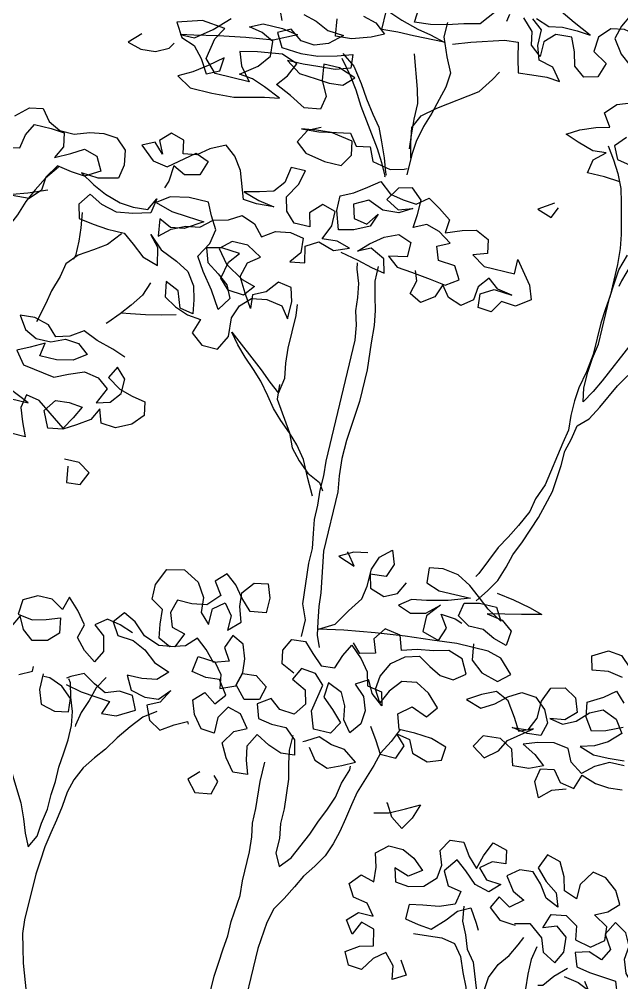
# Model space of a CAD drawing. Header units: inches. Extents: x 350994 to 353538, y 1581369 to 1583842.
# Drawn here: x 351790.863 to 351791.653, y 1583090.225 to 1583091.487 of the extents above; entities that cross this region are included whole.
import ezdxf

# ---------------------------------------------------------------- set-up
doc = ezdxf.new("R2010")
doc.units = ezdxf.units.IN
doc.header["$MEASUREMENT"] = 0
doc.linetypes.add('1', pattern=[0])
doc.layers.add('TREE', color=81, linetype='1')

# ---------------------------------------------------------------- blocks, each defined once
blk = doc.blocks.new('TREE_4')
at = {"color": 94}
for points in [[(32.4, 7437.5), (72.9, 7451.9), (148.1, 7474.9), (179.9, 7477.8), (188.6, 7440.2), (197.2, 7408.4), (229, 7411.3), (263.7, 7414.1), (295.5, 7411.2), (272.4, 7440.1), (237.7, 7448.8), (226.2, 7480.7), (226.2, 7518.2), (200.2, 7538.5)], [(113.5, 7535.7), (84.5, 7498.1), (46.9, 7489.5), (9.3, 7478), (-28.2, 7469.3), (-65.8, 7466.5), (-62.9, 7504)], [(-126.5, 7475.2), (-94.8, 7463.6), (-54.3, 7452), (-22.5, 7446.2), (12.2, 7437.5), (-60.1, 7434.7), (-97.7, 7434.7), (-135.3, 7431.8), (-135.2, 7475.2)], [(-184.4, 7452.1), (-152.6, 7443.4), (-126.6, 7423.1), (-155.5, 7408.7), (-198.9, 7394.3), (-236.5, 7391.4), (-242.2, 7431.9)], [(-320.3, 7423.3), (-288.5, 7414.6), (-256.7, 7400.1), (-219.1, 7397.2), (-248.1, 7371.2), (-279.9, 7359.7), (-311.7, 7362.6), (-340.6, 7382.9), (-369.5, 7368.4), (-352.2, 7336.6), (-305.9, 7333.7), (-265.5, 7336.5), (-222.1, 7348.1), (-187.4, 7359.6), (-184.5, 7327.8), (-219.2, 7316.3), (-259.7, 7313.4), (-294.4, 7310.5), (-332, 7310.6), (-297.3, 7287.4), (-256.8, 7284.5), (-225, 7281.6), (-193.2, 7284.4), (-170.1, 7307.5), (-210.5, 7322), (-248.1, 7322.1), (-242.4, 7284.5), (-225.1, 7249.8), (-230.9, 7218), (-268.5, 7212.2), (-306, 7232.5), (-343.6, 7249.9), (-323.3, 7275.9), (-308.9, 7307.7), (-346.4, 7322.2), (-404.3, 7313.5), (-444.7, 7304.9), (-433.2, 7273.1), (-407.2, 7241.3), (-488.2, 7241.3), (-517.1, 7270.3), (-508.3, 7319.4), (-491, 7348.3), (-545.9, 7354.1), (-603.7, 7336.8), (-583.5, 7305), (-551.7, 7293.4), (-528.6, 7267.4), (-508.4, 7235.6), (-479.5, 7250), (-476.6, 7281.8), (-508.4, 7255.8), (-540.2, 7232.7), (-572, 7215.4), (-537.4, 7195.1), (-485.3, 7195.1), (-433.3, 7197.9), (-363.9, 7215.2), (-329.2, 7220.9), (-369.6, 7238.3), (-401.4, 7249.9), (-433.2, 7252.8), (-395.6, 7281.7), (-372.5, 7310.6), (-375.3, 7345.3), (-404.2, 7359.8), (-436, 7365.6), (-407.1, 7380), (-360.8, 7380), (-323.2, 7374.2), (-375.3, 7348.2), (-438.9, 7339.6), (-502.5, 7328.1), (-557.5, 7316.6), (-589.3, 7310.8), (-554.6, 7310.8), (-517, 7339.7), (-482.3, 7374.3)], [(-375.2, 7417.6), (-366.6, 7397.3)], [(208.9, 7541.4), (240.7, 7529.8), (272.5, 7535.5), (307.2, 7535.5), (339, 7532.6), (295.7, 7552.9), (261, 7570.2)], [(420, 7599), (405.5, 7570.1), (396.8, 7538.3), (419.9, 7506.5), (445.9, 7486.2), (457.5, 7518), (457.6, 7555.6), (414.2, 7564.3), (382.4, 7558.6), (359.2, 7532.6), (356.3, 7497.9), (391, 7477.6), (379.4, 7442.9), (347.6, 7434.3), (321.6, 7454.5), (312.9, 7486.4), (298.5, 7518.2), (260.9, 7515.3), (237.8, 7492.2), (237.7, 7457.5), (211.7, 7477.8), (206, 7509.6), (180, 7535.6)], [(145.3, 7535.7), (142.4, 7518.3)], [(598.6, 6852.9), (555.1, 6757.5), (540.7, 6728.6), (523.3, 6699.7), (517.5, 6731.5), (517.6, 6769.1), (520.5, 6803.8), (526.3, 6838.5), (526.4, 6948.4), (529.3, 6986), (532.3, 7017.8), (543.9, 7055.3)], [(9.4, 7483.7), (9.3, 7449), (26.6, 7405.7), (43.9, 7370.9), (41, 7336.3), (32.3, 7304.5), (23.6, 7269.8), (12, 7235.1), (3.3, 7197.5), (0.4, 7165.7), (0.3, 7116.6)], [(486.2, 7217.3), (448.6, 7220.2), (408.1, 7220.3), (413.9, 7252.1), (440, 7275.2), (408.2, 7272.3), (370.6, 7283.9), (338.8, 7295.5), (367.7, 7312.8), (402.4, 7327.3), (434.2, 7335.9), (414, 7364.8), (437.2, 7390.8), (469, 7402.4)], [(477.6, 7321.4), (454.4, 7295.4), (468.9, 7266.5), (500.7, 7260.7)], [(0.4, 7157), (-8.3, 7191.7), (-14, 7226.4), (0.5, 7258.2), (32.3, 7284.2), (119.1, 7344.9), (142.3, 7379.5), (153.8, 7399.8)], [(-48.6, 7394.2), (-22.6, 7316.1), (-14, 7284.3), (-14, 7246.7), (-11.1, 7209.1), (-8.3, 7177.3)], [(651.1, 7393.5), (639.5, 7358.8), (636.6, 7324.1), (633.7, 7292.3), (622.1, 7260.5), (607.6, 7231.7), (593.1, 7197), (575.7, 7133.4), (569.9, 7101.6), (564.1, 7066.9), (555.4, 7032.2), (543.8, 6994.6), (540.9, 6980.2)], [(-210.5, 7356.7), (-178.7, 7333.6), (-152.7, 7298.8), (-132.5, 7267), (-109.4, 7235.2), (-89.2, 7209.2), (-74.8, 7177.3), (-60.3, 7142.6), (-48.8, 7110.8), (-45.9, 7105)], [(-210.5, 7345.2), (-181.6, 7310.4), (-161.4, 7281.5), (-141.2, 7246.8), (-80.6, 7160), (-63.3, 7131.1), (-48.8, 7102.1), (-48.8, 7099.3)], [(-676.1, 7290.7), (-702.1, 7264.7), (-670.3, 7256), (-635.6, 7258.8), (-606.7, 7273.2), (-598, 7287.7)], [(440, 7292.5), (460.2, 7263.6), (477.5, 7234.7), (491.9, 7202.8), (500.6, 7171), (509.2, 7136.3), (517.9, 7098.7), (523.6, 7066.9), (526.5, 7029.3), (526.4, 6954.2), (523.5, 6922.4), (520.6, 6887.7), (520.5, 6812.5), (514.7, 6769.1), (506, 6728.7), (503, 6696.9), (503, 6662.2), (505.9, 6627.5), (500.1, 6595.7), (482.6, 6491.6), (468.1, 6454), (462.3, 6422.2), (444.9, 6384.6), (427.6, 6352.9), (410.2, 6324), (381.2, 6254.6), (375.4, 6245.9)], [(-219.3, 7177.5), (-248.3, 7163), (-265.6, 7131.3), (-239.6, 7111), (-193.4, 7102.3), (-152.9, 7102.2), (-135.5, 7131.1), (-141.3, 7162.9), (-193.3, 7171.7), (-228, 7168.8), (-262.7, 7163.1), (-222.2, 7165.9), (-181.8, 7174.5), (-149.9, 7180.3), (-129.7, 7154.3), (-97.9, 7160), (-83.5, 7128.2), (-40.1, 7119.5), (-8.3, 7128.1), (-2.5, 7131)], [(350.2, 7133.6), (315.5, 7110.5), (350.2, 7098.9), (361.8, 7124.9)], [(-803.6, 6886), (-847, 6868.7), (-881.7, 6857.1)], [(-927.9, 6958.4), (-890.3, 6967), (-884.5, 6998.8), (-870, 7027.7), (-829.5, 7027.7), (-797.7, 7024.8), (-792, 6993), (-806.5, 6964.1), (-771.8, 6981.4), (-742.8, 6998.7), (-711, 6990), (-693.7, 6958.2), (-728.4, 6938), (-760.2, 6940.9), (-794.9, 6946.7), (-815.2, 6914.9), (-818.1, 6883.1), (-841.3, 6857.1), (-881.7, 6854.3)], [(-919.2, 7036.4), (-890.2, 7062.4), (-858.4, 7068.2), (-838.2, 7042.1), (-809.3, 7027.7), (-774.6, 7027.6), (-739.9, 7039.2), (-708.1, 7044.9), (-676.3, 7042), (-650.3, 7018.8), (-644.5, 6984.1), (-650.3, 6952.3), (-696.6, 6940.8), (-737.1, 6943.8), (-702.4, 6923.5), (-670.6, 6909), (-633.1, 6897.4), (-601.2, 6894.5), (-566.6, 6897.3), (-552.1, 6926.2), (-557.9, 6891.5), (-598.4, 6880), (-636, 6874.3), (-673.5, 6883), (-705.3, 6900.4), (-725.6, 6871.5), (-717, 6839.6), (-682.3, 6833.8), (-647.6, 6830.9), (-607.1, 6830.9), (-581.1, 6810.6), (-552.2, 6787.5), (-514.6, 6775.9), (-523.3, 6816.3), (-546.4, 6842.4), (-514.6, 6813.4), (-474.1, 6796.1), (-442.3, 6778.7), (-422.1, 6749.7), (-413.5, 6717.9), (-407.7, 6686.1), (-439.5, 6691.9), (-453.9, 6729.5), (-485.7, 6744), (-480, 6709.3), (-451.1, 6691.9), (-419.3, 6680.4), (-387.5, 6677.4), (-399.1, 6642.7), (-370.2, 6619.6), (-332.6, 6619.6), (-315.2, 6654.2), (-318.1, 6697.6), (-306.5, 6729.4), (-283.3, 6752.5), (-248.6, 6758.3), (-211.1, 6752.4), (-190.8, 6726.4), (-190.8, 6766.9), (-199.4, 6798.7), (-231.2, 6804.5), (-254.4, 6775.6), (-283.3, 6761.2), (-280.5, 6729.4), (-300.7, 6761.2), (-320.9, 6795.9), (-312.2, 6830.6), (-286.1, 6850.8), (-320.8, 6871.1), (-358.4, 6871.1), (-384.4, 6848), (-358.5, 6816.2), (-315.1, 6790.1), (-283.3, 6781.4), (-303.6, 6755.4), (-341.2, 6758.3), (-364.3, 6781.5), (-355.6, 6822), (-335.3, 6848), (-378.7, 6850.9), (-413.4, 6842.3), (-401.8, 6810.4), (-372.9, 6790.2), (-346.9, 6769.9), (-332.5, 6741), (-352.8, 6709.2), (-378.8, 6749.7), (-407.6, 6787.3), (-427.8, 6819.1), (-407.6, 6853.8), (-401.8, 6888.5), (-419.1, 6917.4), (-433.5, 6946.4), (-479.8, 6946.4), (-523.1, 6937.8), (-552.1, 6917.6), (-511.6, 6906), (-474, 6903), (-433.5, 6900.1), (-474.1, 6874.1), (-505.9, 6868.4), (-534.8, 6882.8), (-529, 6842.4), (-503, 6865.5), (-471.2, 6879.9), (-439.3, 6885.7), (-413.3, 6908.8), (-378.6, 6917.4), (-349.7, 6934.7), (-317.9, 6923.1), (-294.8, 6897.1), (-265.8, 6917.3), (-231.1, 6923), (-199.3, 6917.2), (-196.5, 6882.5), (-216.7, 6856.5), (-182, 6862.3), (-190.7, 6899.9), (-161.8, 6917.2), (-124.2, 6905.6), (-89.5, 6920), (-121.3, 6928.7), (-156, 6925.9), (-141.5, 6960.6), (-141.4, 6995.2), (-173.2, 7004), (-199.3, 6978), (-190.6, 6946.1), (-228.2, 6946.2), (-251.3, 6969.3), (-260, 7001.1), (-239.7, 7035.8), (-231, 7070.5), (-265.7, 7070.5), (-271.5, 7033), (-291.8, 7007), (-323.6, 6998.3), (-358.3, 6989.7), (-320.7, 6978.1), (-283.1, 6972.2), (-323.6, 6969.4), (-355.4, 6972.3), (-378.5, 7035.9), (-398.7, 7064.9), (-424.7, 7085.1), (-459.4, 7067.8), (-485.5, 7047.6), (-517.3, 7041.9), (-523, 7073.7), (-554.8, 7082.4), (-578, 7059.3), (-563.5, 7030.3), (-586.6, 7053.5), (-615.6, 7039.1), (-580.9, 7010.1), (-546.2, 7004.3), (-488.3, 7050.5), (-456.6, 7038.9), (-468.1, 7004.2), (-502.9, 6995.6), (-531.8, 7010.1), (-534.7, 6972.5), (-540.5, 6955.1)], [(-106.8, 6905.6), (-63.5, 6896.9), (-28.8, 6888.2), (3, 6882.4), (-5.6, 6914.2), (-40.3, 6931.5), (-69.2, 6917.1), (-46.1, 6940.2), (-17.1, 6963.3), (14.7, 6977.8), (46.5, 6966.2), (46.4, 6931.5), (3.1, 6922.8), (29.1, 6902.6), (63.8, 6899.6), (110, 6893.8), (147.6, 6888), (176.5, 6908.2), (159.2, 6937.1), (118.7, 6940.1), (107.2, 6971.9), (136.1, 6986.3), (104.3, 7006.6), (72.5, 7015.3), (43.6, 7000.9), (46.5, 7032.7), (46.6, 7067.4), (20.6, 7090.5), (-11.3, 7081.9), (-31.5, 7050.1), (0.3, 7032.7), (32.1, 7044.2), (3.2, 7026.9), (-34.4, 7024.1), (-72, 7038.6), (-103.8, 7021.2), (-95.2, 6989.4), (-63.4, 6983.6), (-43.1, 7012.5), (-54.7, 6980.7), (-89.4, 6963.4), (-124.1, 6954.8), (-138.5, 6998.1), (-138.5, 7032.8), (-109.6, 7047.3), (-80.7, 7067.5), (-54.6, 7087.7), (-25.7, 7064.5), (6.1, 7058.7), (37.9, 7055.8), (63.9, 7076), (92.8, 7058.6), (121.7, 7038.4), (118.8, 7006.6), (156.4, 7021), (188.2, 7029.6), (220, 7015.2), (225.7, 6983.3), (193.9, 6971.8), (225.7, 6951.5), (298, 6951.5), (298, 6986.2), (338.5, 6934.1), (350, 6902.3), (318.2, 6879.2), (283.5, 6882.1), (266.1, 6853.2), (234.3, 6856.1), (231.4, 6887.9), (260.4, 6905.3), (303.7, 6902.3), (269, 6908.1), (243, 6928.4), (222.8, 6902.4), (219.9, 6870.6), (193.8, 6850.4), (162, 6862), (141.8, 6888), (130.2, 6856.2), (101.3, 6836), (72.4, 6850.5), (81.1, 6882.3), (72.4, 6905.4)], [(389.8, 6191), (410.1, 6219.9), (427.5, 6248.8), (439.1, 6283.5), (447.8, 6315.3), (462.3, 6349.9), (485.4, 6413.5), (494.1, 6445.3), (502.8, 6480), (508.7, 6543.6), (508.7, 6578.3), (517.4, 6610.1), (523.2, 6641.9), (546.4, 6665), (563.8, 6696.8), (592.7, 6754.6), (610.1, 6783.5)], [(-792, 6943.8), (-815.2, 6912), (-832.6, 6880.2), (-847.1, 6848.4), (-858.6, 6813.8), (-873.1, 6782), (-884.7, 6750.2), (-887.7, 6712.6), (-887.7, 6703.9)], [(13.8, 6015), (13.8, 6055.4), (-0.6, 6090.1), (-9.2, 6185.6), (-9.2, 6220.3), (-14.9, 6255), (-20.7, 6286.8), (-20.6, 6321.5), (-23.5, 6356.2), (-23.5, 6390.9), (-26.3, 6425.6), (-26, 6714.7), (-31.8, 6749.4), (-40.4, 6781.2), (-43.3, 6813), (-49.1, 6844.8), (-60.6, 6876.6), (-63.5, 6891.1)], [(-14.3, 6893.9), (-14.3, 6859.2), (-5.7, 6824.5), (2.9, 6792.7), (8.7, 6758), (11.5, 6717.5), (17.3, 6653.9), (17.2, 6578.8), (8.4, 6483.4), (8.4, 6440), (11.3, 6399.5), (17, 6361.9), (16.9, 6220.2), (34.1, 6124.8), (37, 6093), (42.7, 6058.3), (48.5, 6026.5), (60, 6000.5)], [(-714, 6854.1), (-708.3, 6819.4), (-705.4, 6787.6), (-705.5, 6752.9), (-708.4, 6744.2)], [(-612.9, 6828), (-638.9, 6796.2), (-667.9, 6776), (-699.7, 6755.8), (-722.8, 6729.8), (-728.6, 6698), (-740.2, 6660.4), (-746.1, 6628.6), (-757.7, 6582.4)], [(-38, 6338.8), (-58.2, 6376.4), (-78.4, 6416.9), (-101.5, 6445.9), (-124.6, 6469), (-150.6, 6492.2), (-173.7, 6515.3), (-193.9, 6541.4), (-217, 6570.3), (-240.1, 6593.4), (-266.1, 6616.6), (-289.2, 6639.8), (-309.4, 6665.8), (-222.8, 6596.3), (-196.8, 6573.2), (-170.8, 6552.9), (-164.9, 6590.5), (-170.7, 6625.2), (-173.6, 6659.9), (-173.5, 6738), (-176.3, 6764)], [(-520.4, 6732.5), (-532, 6700.7), (-552.3, 6671.8), (-572.6, 6645.8), (-595.7, 6619.8), (-598.6, 6616.9)], [(-538, 6550.4), (-569.7, 6561.9), (-610.2, 6573.5), (-644.9, 6588), (-673.8, 6567.8), (-705.6, 6559.2), (-728.8, 6582.3), (-763.4, 6591), (-798.1, 6588.2), (-777.9, 6559.2), (-749, 6544.8), (-714.3, 6544.7), (-682.5, 6559.2), (-650.7, 6556.2), (-624.7, 6536), (-653.6, 6515.8), (-691.2, 6507.1), (-731.7, 6507.2), (-725.9, 6539), (-757.7, 6521.6), (-786.6, 6507.2), (-763.5, 6478.3), (-688.4, 6466.6), (-656.6, 6481.1), (-621.9, 6495.5), (-587.2, 6489.7), (-561.2, 6469.4), (-578.5, 6431.8), (-546.7, 6440.5), (-526.5, 6466.5), (-526.4, 6501.2), (-549.5, 6524.3), (-564, 6495.4), (-532.2, 6475.2), (-500.4, 6466.5), (-468.6, 6460.7), (-462.9, 6428.8), (-486, 6402.8), (-520.8, 6385.5), (-555.5, 6388.5), (-567, 6420.3), (-581.5, 6391.4), (-610.4, 6371.2), (-639.3, 6353.8), (-674, 6348.1), (-691.3, 6385.7), (-671.1, 6414.6), (-639.3, 6417.4), (-607.5, 6414.5), (-622, 6385.6), (-639.3, 6356.7), (-676.9, 6382.8), (-708.7, 6405.9), (-740.5, 6411.8), (-746.3, 6380), (-734.7, 6348.1), (-720.3, 6316.3), (-755, 6316.4)], [(-775.2, 6394.4), (-731.8, 6394.4), (-783.8, 6417.6)], [(-445.3, 6674.6), (-477.1, 6665.9), (-514.7, 6657.3), (-549.4, 6651.6), (-569.7, 6648.7)], [(-173.6, 6573.1), (-170.8, 6538.5), (-124.6, 6469), (-110.1, 6437.2), (-87, 6411.2), (-61, 6388), (-29.2, 6373.5), (-17.7, 6356.2)], [(696, 5814.8), (664.1, 5803.3), (638.1, 5780.2), (620.8, 5814.9), (626.6, 5846.7), (658.4, 5852.5), (678.6, 5826.4), (713.3, 5820.6), (724.9, 5855.3), (759.6, 5843.7), (791.4, 5840.8), (823.2, 5843.6)], [(814.6, 5898.6), (779.9, 5898.6), (748.1, 5881.3), (722, 5858.2), (693.1, 5878.4), (678.7, 5907.4), (644, 5913.2), (606.4, 5904.5), (574.6, 5893), (606.4, 5875.6), (632.4, 5855.4), (600.6, 5840.9), (563, 5838.1), (551.4, 5875.7), (519.7, 5893.1), (479.2, 5890.2), (461.8, 5861.3), (493.6, 5841), (522.5, 5864.1), (537, 5893), (589.1, 5933.5), (557.3, 5919), (539.9, 5948), (516.8, 5982.7), (485.1, 5997.2), (453.2, 5982.7), (421.4, 5962.5), (459, 5950.9), (487.9, 5968.3), (514, 5991.4), (542.9, 6008.7), (577.6, 6005.8), (603.6, 5982.6), (618, 5953.7), (609.3, 5921.9), (577.5, 5919), (539.9, 5924.8), (577.5, 5927.7), (592, 5959.5), (592, 6000), (606.5, 6034.7), (638.3, 6043.3), (667.2, 6025.9), (678.8, 5994.1), (655.6, 5971), (620.9, 5965.2), (652.7, 5959.4), (681.6, 5973.9), (707.7, 5999.9), (736.6, 6014.3), (771.3, 5999.8), (791.5, 5970.9), (765.5, 5944.9), (736.5, 5927.6), (704.7, 5918.9), (739.4, 5907.3), (774.1, 5907.3), (811.7, 5910.1)], [(791.5, 5985.3), (753.9, 5968), (722.1, 5959.4), (701.9, 5988.3), (696.1, 6023), (730.9, 6043.2), (756.9, 6063.4), (780, 6040.3)], [(762.7, 6098.1), (728, 6103.9), (690.4, 6098.2), (681.8, 6130), (716.5, 6150.2), (748.3, 6147.3), (774.3, 6124.1)], [(-607.6, 6272.9), (-601.9, 6235.3), (-570, 6238.1), (-555.6, 6269.9), (-584.5, 6287.3), (-619.2, 6287.3)], [(444.7, 6084), (369.5, 6084), (311.7, 6078.3), (248, 6072.6), (178.6, 6064), (106.3, 6052.5), (48.5, 6040.9), (83.2, 6061.2), (106.4, 6098.7), (129.6, 6133.4), (135.4, 6165.2), (135.4, 6205.7), (147, 6237.5), (173, 6260.6), (184.6, 6228.8), (173, 6197), (135.4, 6194.1), (144, 6162.3), (178.7, 6150.7), (207.6, 6165.1), (222.1, 6194)], [(118.1, 6240.4), (86.3, 6234.6), (54.5, 6217.3), (94.9, 6202.8), (74.7, 6228.9), (71.8, 6231.8)], [(433.2, 6219.9), (473.7, 6214), (514.2, 6205.3), (546, 6196.6), (499.7, 6185.1), (462.1, 6176.5), (421.6, 6167.8), (459.2, 6162), (485.2, 6141.7), (482.3, 6107), (450.5, 6115.8), (421.6, 6130.2), (386.9, 6130.3), (358, 6147.6), (363.8, 6179.4), (398.5, 6188.1), (439, 6188), (456.3, 6159.1), (421.6, 6179.4), (392.7, 6202.5), (366.7, 6222.8), (334.9, 6240.2), (297.4, 6246), (265.5, 6240.2), (268.4, 6205.5), (300.2, 6194), (375.4, 6193.9), (326.2, 6176.6), (277, 6165.1), (242.3, 6159.3), (216.3, 6139.1), (248.1, 6127.5), (282.8, 6136.1), (311.7, 6162.1), (285.7, 6130.4), (285.6, 6092.8), (326.1, 6081.2), (337.7, 6113), (317.5, 6141.9), (352.2, 6139), (369.5, 6133.2)], [(16.6, 5928.2), (-15.2, 5942.7), (-20.9, 5974.5), (-6.5, 6003.4), (25.3, 6006.3), (48.5, 5983.1), (74.5, 5960), (106.3, 5962.8), (117.9, 5994.6), (132.3, 6023.5), (161.2, 5997.5), (181.4, 5971.4), (190.1, 5939.6), (224.8, 5933.8), (233.4, 5902), (204.5, 5925.2), (190.1, 5954.1), (161.2, 5936.8), (187.2, 5913.6), (198.7, 5881.8), (195.8, 5850), (175.5, 5824), (155.3, 5850), (149.6, 5881.8), (135.1, 5910.8), (100.4, 5925.2), (97.5, 5890.6), (123.5, 5867.4), (149.5, 5841.4), (132.2, 5812.5), (91.7, 5812.5), (77.3, 5853), (88.9, 5916.6), (65.8, 5939.7), (31.1, 5942.7), (16.6, 5913.8), (51.3, 5896.4), (59.9, 5864.6), (39.6, 5835.7), (5, 5838.6), (-21, 5858.9), (-50, 5838.6), (-38.4, 5806.8), (-6.6, 5801), (28.1, 5801), (54.1, 5777.8), (62.7, 5743.1), (30.9, 5740.3), (-0.9, 5751.9), (-32.7, 5769.2), (-50.1, 5737.4), (-44.3, 5705.6), (-32.8, 5673.8), (-67.5, 5671), (-90.6, 5699.9), (-107.9, 5731.7), (-87.6, 5763.5), (-58.7, 5777.9), (-81.8, 5806.9), (-113.6, 5815.6), (-131, 5786.7), (-131, 5749.1), (-162.8, 5752), (-185.9, 5780.9), (-197.5, 5812.8), (-174.3, 5835.9), (-145.4, 5815.6), (-125.1, 5841.6), (-148.3, 5873.4), (-180.1, 5870.6), (-214.7, 5876.4), (-208.9, 5914), (-168.5, 5911), (-148.2, 5885), (-142.5, 5853.2), (-107.8, 5867.6), (-99.1, 5899.4), (-67.3, 5902.3), (-38.4, 5882), (-47.1, 5850.2), (-81.8, 5841.6), (-107.8, 5870.5), (-99.1, 5902.3), (-101.9, 5934.1), (-113.5, 5965.9), (-142.4, 5980.4), (-154, 5948.6), (-136.6, 5919.7), (-171.3, 5908.1), (-194.5, 5934.2), (-220.5, 5954.5), (-243.6, 5931.3), (-278.3, 5919.8), (-307.2, 5934.3), (-313, 5966.1), (-315.8, 6000.8), (-344.7, 6018.2), (-344.7, 6052.9), (-327.3, 6093.3), (-286.8, 6102), (-249.3, 6081.7), (-229, 6049.9), (-226.2, 6015.2), (-203.1, 5992), (-203, 6029.6), (-177, 6049.8), (-156.8, 6023.8), (-156.8, 5989.1), (-130.8, 6015.1), (-142.3, 6049.8), (-145.2, 6081.6), (-122, 6110.5), (-90.2, 6116.2), (-78.7, 6084.4), (-78.7, 6049.7), (-116.3, 6044), (-142.3, 6070), (-162.5, 6096.1), (-188.5, 6116.3), (-211.7, 6093.2), (-191.4, 6064.3), (-217.5, 6035.4), (-252.2, 6029.7), (-286.9, 6029.7), (-295.6, 5997.9), (-284.1, 5966.1), (-252.3, 5957.4), (-266.7, 5922.7), (-304.3, 5916.9), (-341.9, 5931.4), (-370.8, 5957.5), (-399.7, 5972), (-420, 5946), (-402.6, 5917), (-365.1, 5914.1), (-333.3, 5899.6), (-304.4, 5876.5), (-266.8, 5862), (-290, 5838.9), (-324.7, 5833.1), (-359.4, 5833.1), (-342, 5801.3), (-307.3, 5792.6), (-275.5, 5795.5), (-252.4, 5821.5), (-269.8, 5789.7), (-298.7, 5775.3), (-284.3, 5743.4), (-255.4, 5726.1), (-226.4, 5746.3), (-197.5, 5760.7), (-194.6, 5754.9)], [(218.9, 5850), (239.1, 5821), (256.5, 5792.1), (294, 5792.1), (305.6, 5823.9), (282.5, 5847), (314.3, 5841.2), (328.8, 5812.3), (366.3, 5800.7), (398.1, 5812.2), (401.1, 5844), (363.5, 5855.6), (323, 5858.5), (285.4, 5858.6), (273.9, 5893.3), (302.8, 5916.4), (340.4, 5901.9), (360.7, 5927.9), (331.8, 5956.8), (300, 5974.2), (265.3, 5968.5), (242.1, 5939.6), (227.7, 5907.8), (210.3, 5936.7), (213.2, 5968.5), (230.6, 6003.2), (259.6, 6026.3), (291.4, 6034.9), (320.3, 6017.6), (349.2, 6003.1), (381, 6000.2), (407, 6020.4), (389.7, 6052.2), (355, 6063.8), (320.3, 6055.2), (282.7, 6049.4), (248, 6037.9), (236.5, 6072.6), (198.9, 6078.4), (178.6, 6049.5), (190.2, 6017.7), (155.5, 6009), (135.2, 6029.3)], [(407.1, 6092.7), (412.8, 6055.1), (441.7, 6031.9), (482.2, 6020.3), (508.2, 6043.4), (476.5, 6075.2), (444.7, 6084)], [(-370.8, 5931.5), (-402.6, 5943.1), (-434.4, 5948.9), (-460.5, 5928.7), (-434.5, 5908.4), (-425.8, 5873.7), (-440.3, 5844.8), (-469.2, 5865.1), (-492.3, 5891.1), (-483.6, 5922.9), (-506.7, 5951.8), (-532.7, 5977.9), (-541.4, 5946.1), (-570.3, 5963.4), (-605, 5963.5), (-636.8, 5946.2), (-639.7, 5911.5), (-605, 5905.7), (-573.2, 5914.3), (-541.4, 5925.8), (-535.7, 5891.1), (-558.8, 5868), (-593.5, 5859.4), (-619.5, 5879.6), (-634, 5908.6), (-648.4, 5879.7)], [(-605.2, 5775.5), (-576.2, 5790), (-576.2, 5801.5)], [(288.3, 5858.6), (273.8, 5826.8), (256.5, 5795), (247.8, 5763.2), (224.6, 5693.8), (218.8, 5662), (212.9, 5627.3), (207.1, 5595.5), (198.4, 5563.7), (186.8, 5532), (169.5, 5503.1), (149.2, 5474.2), (134.7, 5445.3), (117.3, 5413.5), (100, 5384.6), (91.2, 5349.9), (85.4, 5286.3), (85.2, 5104.1)], [(-492.4, 5778.3), (-454.8, 5769.6), (-385.4, 5763.8), (-397, 5732), (-362.3, 5734.8), (-321.8, 5757.9), (-336.3, 5789.8), (-368.1, 5792.7), (-399.9, 5781.1), (-428.8, 5795.6), (-457.7, 5813), (-486.6, 5798.6), (-495.3, 5792.8)], [(-405.6, 5815.8), (-423, 5786.9), (-431.7, 5755.1), (-443.3, 5723.4), (-449.1, 5691.6), (-449.1, 5688.7)], [(-628.3, 5735.1), (-625.5, 5703.3), (-608.2, 5671.5), (-599.5, 5639.6), (-588, 5607.8), (-579.3, 5576), (-564.9, 5544.2), (-530.3, 5486.3), (-515.8, 5451.6), (-504.3, 5419.8), (-489.9, 5390.9), (-475.4, 5419.8), (-472.5, 5451.6), (-466.6, 5486.3), (-466.6, 5521), (-463.7, 5552.8), (-463.7, 5587.5), (-460.7, 5622.2), (-457.8, 5654), (-457.8, 5688.7), (-463.5, 5720.5), (-475.1, 5752.3), (-483.7, 5784.1), (-489.5, 5792.8)], [(-550.2, 5790), (-550.3, 5752.4), (-538.7, 5720.5), (-504, 5711.8), (-472.2, 5717.6), (-475.1, 5749.4), (-501.1, 5772.6), (-532.9, 5784.2), (-547.3, 5784.2)], [(48.3, 5786.5), (48.2, 5751.8), (54, 5720), (62.6, 5685.3), (68.4, 5615.9), (68.3, 5581.2), (74.1, 5546.5), (74, 5511.8), (88.5, 5482.9), (111.6, 5508.9), (140.6, 5572.5), (152.2, 5604.3), (166.7, 5638.9), (178.3, 5670.7), (184.1, 5705.4), (195.7, 5740.1), (195.7, 5748.8)], [(91.6, 5769.1), (111.8, 5743.1), (143.6, 5731.5), (175.5, 5745.9), (204.4, 5760.3), (172.6, 5783.5), (140.8, 5786.4), (109, 5798), (80.1, 5780.7), (74.3, 5777.8)], [(-272.7, 5766.6), (-301.6, 5746.4), (-324.8, 5717.5), (-347.9, 5685.7), (-368.2, 5653.9), (-388.5, 5627.9), (-408.7, 5599), (-423.2, 5567.2), (-431.9, 5535.4), (-434.8, 5500.7), (-440.6, 5466), (-446.5, 5434.2), (-452.3, 5399.5), (-455.2, 5364.8), (-458.1, 5333), (-458.2, 5223.2), (-455.4, 5191.4), (-446.7, 5159.6), (-438.1, 5124.8), (-415, 5061.2)], [(1.4, 5095.5), (1.5, 5199.6), (4.4, 5231.4), (7.3, 5266.1), (10.2, 5297.9), (10.3, 5332.6), (16.1, 5396.2), (13.3, 5430.9), (13.3, 5500.3), (10.5, 5535), (4.7, 5566.8), (4.7, 5601.5), (-1, 5665.1), (-0.9, 5711.4)], [(273.7, 5656.2), (308.4, 5664.8), (343.1, 5682.2), (374.9, 5699.5), (363.3, 5664.8), (345.9, 5635.9), (317.1, 5656.2), (299.7, 5685.1), (296.8, 5685.1)], [(-142.7, 5653.7), (-165.8, 5630.6), (-142.7, 5604.5), (-105.1, 5610.3), (-96.4, 5642.1), (-108, 5653.7)], [(415.1, 5338), (435.3, 5306.2), (406.3, 5288.9), (400.6, 5320.7), (377.5, 5346.7), (351.4, 5326.5), (331.2, 5294.7), (299.4, 5297.7), (284.9, 5326.6), (313.9, 5346.8), (345.7, 5355.4), (337, 5393), (305.3, 5401.7), (290.8, 5369.9), (270.6, 5398.9), (293.7, 5422), (328.4, 5422), (308.2, 5448), (273.5, 5453.8), (256.2, 5482.7), (279.3, 5508.7), (311.1, 5500), (308.3, 5534.7), (299.6, 5566.5), (325.7, 5589.6), (360.4, 5589.6), (389.3, 5575.1), (415.3, 5552), (386.3, 5531.8), (351.6, 5543.4), (360.3, 5511.6), (392.1, 5508.6), (426.8, 5517.3), (452.8, 5543.3), (455.8, 5575.1), (444.2, 5606.9), (461.6, 5635.8), (493.4, 5638.6), (513.6, 5609.7), (536.7, 5586.6), (545.4, 5618.4), (559.9, 5653), (594.6, 5644.3), (600.4, 5612.5), (568.6, 5609.7), (542.5, 5589.5), (565.6, 5566.3), (600.3, 5563.4), (577.2, 5540.3), (542.5, 5549), (513.6, 5575), (487.6, 5595.3), (464.4, 5563.5), (481.7, 5531.7), (513.5, 5525.9), (507.7, 5494.1), (473, 5479.6), (435.4, 5473.9), (403.6, 5468.1), (403.6, 5433.4), (435.4, 5427.6), (467.2, 5424.7), (496.1, 5453.6), (516.4, 5479.6), (545.3, 5494), (565.5, 5462.2), (574.2, 5447.7)], [(652.3, 5482.4), (687, 5491), (721.7, 5465), (733.2, 5433.1), (765, 5415.8), (779.5, 5444.7), (776.6, 5479.4), (750.6, 5499.6), (718.8, 5488.1), (730.4, 5522.8), (765.1, 5528.5), (794, 5511.2), (799.7, 5479.3), (837.3, 5470.6), (866.2, 5493.7), (863.4, 5525.5), (828.7, 5545.8), (857.6, 5560.2), (880.8, 5583.4), (863.5, 5612.3), (834.6, 5635.4), (802.8, 5641.3), (779.6, 5606.6), (779.6, 5571.9), (747.8, 5583.5), (739.1, 5615.3), (721.8, 5647.1), (690, 5655.8), (675.5, 5621.1), (701.5, 5595.1), (730.4, 5574.8), (742, 5543), (710.2, 5557.5), (690, 5586.4), (666.9, 5609.6), (635, 5606.7), (609, 5586.5), (632.1, 5554.7), (661, 5540.2), (632.1, 5517.1), (603.2, 5534.5), (588.7, 5505.6), (617.6, 5482.4), (649.4, 5479.5), (655.2, 5479.5)], [(793.9, 5389.7), (828.6, 5383.9), (869, 5366.5)], [(955.8, 5401.1), (961.6, 5435.8), (981.9, 5461.8), (961.7, 5493.7), (929.9, 5502.4), (929.8, 5467.7), (950, 5438.7), (955.8, 5406.9), (932.7, 5430.1), (921.2, 5461.9), (924.1, 5493.7), (909.6, 5522.6), (880.7, 5540), (863.4, 5508.2), (883.6, 5476.4), (869.1, 5447.5), (837.3, 5459.1), (805.5, 5450.4), (817, 5418.6), (848.8, 5412.8), (912.4, 5407), (924, 5375.1)], [(860.4, 5366.5), (843, 5389.7)], [(528, 5494.1), (533.7, 5459.4), (548.1, 5430.4), (559.7, 5398.6), (579.9, 5372.6), (603, 5308.9), (605.8, 5277.1), (605.8, 5274.2)], [(727.2, 5161.4), (712.7, 5129.6), (698.2, 5094.9), (680.8, 5066), (617.1, 4956.2), (617.2, 5034.3), (617.2, 5103.6), (620.2, 5135.4), (623.1, 5170.1), (623.1, 5204.8), (620.3, 5239.5), (620.3, 5311.8), (623.2, 5346.5), (637.7, 5381.2), (658, 5407.2), (672.5, 5436.1), (681.2, 5456.3)], [(715.9, 5441.8), (710, 5410), (710, 5375.3), (712.9, 5340.6), (718.6, 5308.8), (724.4, 5274.1), (735.9, 5210.5), (738.8, 5187.4)], [(429.6, 5404.5), (464.3, 5407.4), (496.1, 5410.2), (527.9, 5404.4), (548.1, 5378.4), (562.5, 5343.7), (577, 5311.9), (588.5, 5277.1), (594.2, 5245.3), (597.1, 5228)], [(796.8, 5410), (770.7, 5384), (750.5, 5358), (738.9, 5355.1)]]:
    blk.add_lwpolyline(points, dxfattribs=at)

msp = doc.modelspace()

# ---------------------------------------------------------------- block references
at = {"layer": 'TREE', "lineweight": 5, "xscale": 0.0005632341247466223, "yscale": 0.0005632341529917539, "zscale": 0.0005632341444477617, "rotation": 346.4411541233163}
msp.add_blockref('TREE_4', (351790.4311, 1583087.387), dxfattribs=at)

doc.saveas('drawing.dxf')
